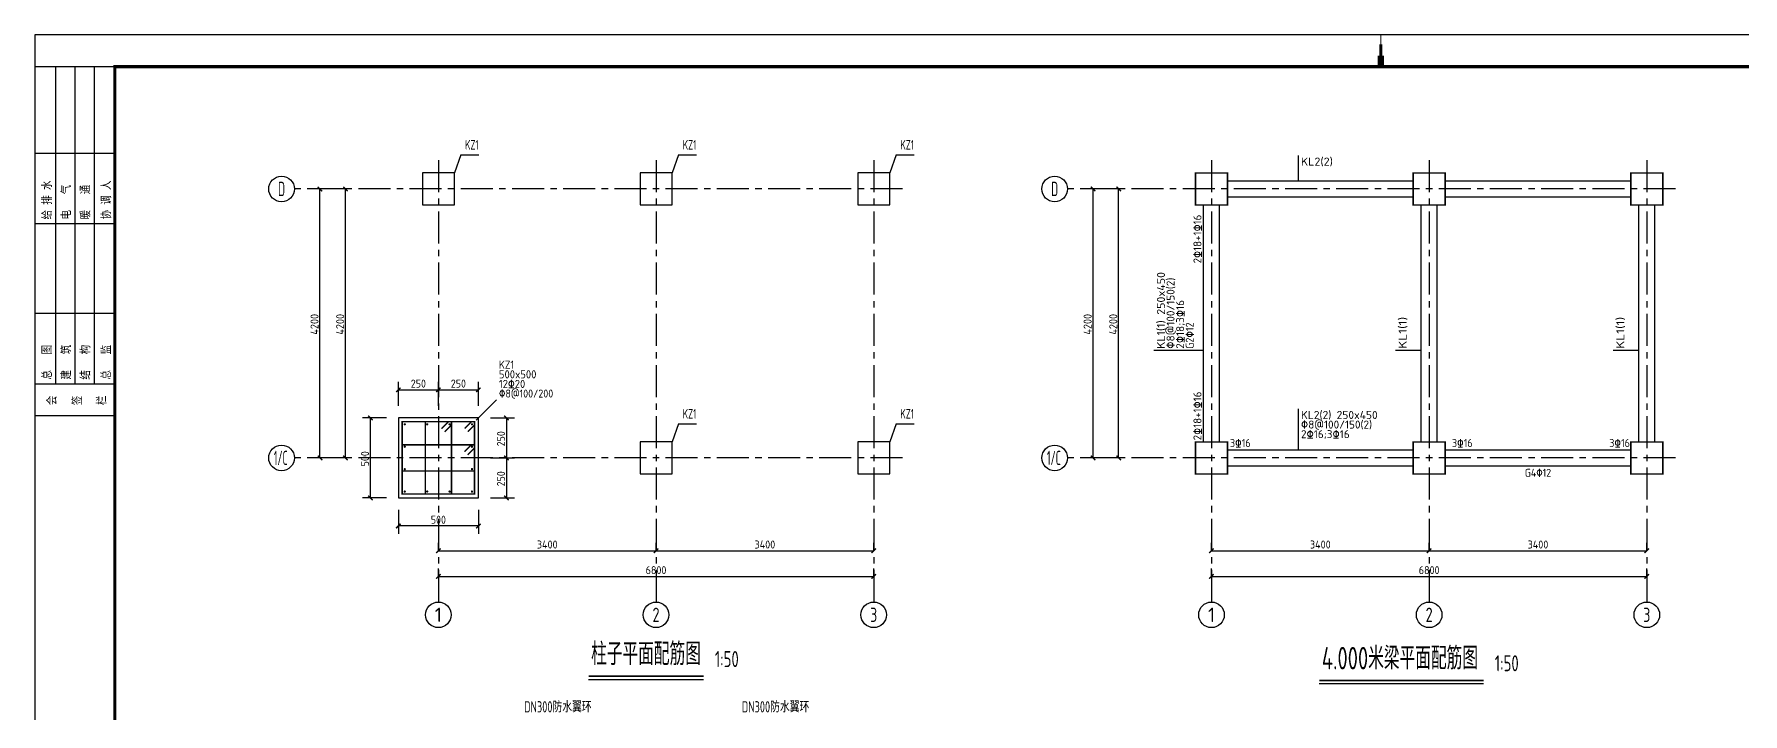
# Model space of a CAD drawing. Extents: x 665703 to 1047784, y -160603 to 92239.
# Drawn here: x 864332 to 917713, y -121183 to -99957 of the extents above; entities that cross this region are included whole.
import ezdxf
from ezdxf.enums import TextEntityAlignment as Align

# ---------------------------------------------------------------- set-up
doc = ezdxf.new("R2010")
doc.units = 0
doc.header["$LTSCALE"] = 800
doc.linetypes.add('CENTER', pattern=[2, 1.25, -0.25, 0.25, -0.25])
for name, color, linetype in [('AXIS', 4, 'CENTER'), ('DIM', 2, 'CONTINUOUS'), ('NUM', 7, 'CONTINUOUS'), ('TEXT', 7, 'CONTINUOUS'), ('TK', 7, 'CONTINUOUS'), ('中粗', 3, 'CONTINUOUS'), ('垂直标注', 2, 'CONTINUOUS'), ('垂直钢筋', 7, 'CONTINUOUS'), ('柱', 2, 'CONTINUOUS'), ('柱__尺寸线', 253, 'CONTINUOUS'), ('柱__箍筋', 1, 'CONTINUOUS'), ('柱__纵筋', 1, 'CONTINUOUS'), ('柱__钢筋标注', 7, 'CONTINUOUS'), ('水平标注', 2, 'CONTINUOUS'), ('水平钢筋', 7, 'CONTINUOUS'), ('细线', 7, 'CONTINUOUS'), ('轴线__轴线号和轴圈', 7, 'CONTINUOUS')]:
    doc.layers.add(name, color=color, linetype=linetype)
doc.styles.get("Standard").update_dxf_attribs({"font": 'tssdeng.shx', "width": 0.7, "bigfont": 'tssdchn.shx'})
doc.styles.add('TSSD_Dimension', font='Tssdeng.shx', dxfattribs={"width": 0.75, "bigfont": 'hztxt.shx'})
doc.styles.add('TSSD_Label', font='Tssdeng.shx', dxfattribs={"width": 0.7, "bigfont": 'hztxt.shx'})
doc.styles.add('TSSD_Norm', font='Tssdeng.shx', dxfattribs={"bigfont": 'hztxt.shx'})

# ---------------------------------------------------------------- blocks, each defined once
blk = doc.blocks.new('MI')
at = {"layer": 'TK'}
for points, const_width in [([(42050, 59400), (42050, 58400)], 35), ([(42050, 58400), (42050, 58750)], 200), ([(42050, 58400), (42050, 59100)], 100)]:
    blk.add_lwpolyline(points, dxfattribs=dict(at, const_width=const_width))

msp = doc.modelspace()

# ---------------------------------------------------------------- linework, layer by layer
at = {"layer": 'AXIS'}
for p, q in [((876960.1, -103891.2), (876960.1, -117691.2)), ((883760.1, -103891.2), (883760.1, -117691.2)), ((890560.1, -103891.2), (890560.1, -117691.2)), ((901113.1, -103891.2), (901113.1, -117691.2)), ((907913.1, -103891.2), (907913.1, -117691.2)), ((914713.1, -103891.2), (914713.1, -117691.2)), ((891460.1, -104791.2), (872460.1, -104791.2)), ((915613.1, -104791.2), (896613.1, -104791.2)), ((891460.1, -113191.2), (872460.1, -113191.2)), ((915613.1, -113191.2), (896613.1, -113191.2))]:
    msp.add_line(p, q, dxfattribs=at)
at = {"layer": 'DIM'}
for p, q in [((873259.9, -104791.2), (873009.9, -104791.2)), ((873259.9, -113191.2), (873259.9, -104791.2)), ((874059.9, -104791.2), (873809.9, -104791.2)), ((874059.9, -113191.2), (874059.9, -104791.2)), ((897412.9, -104791.2), (897162.9, -104791.2)), ((897412.9, -113191.2), (897412.9, -104791.2)), ((898212.9, -104791.2), (897962.9, -104791.2)), ((898212.9, -113191.2), (898212.9, -104791.2)), ((873259.9, -113191.2), (873009.9, -113191.2)), ((874059.9, -113191.2), (873809.9, -113191.2)), ((897412.9, -113191.2), (897162.9, -113191.2)), ((898212.9, -113191.2), (897962.9, -113191.2)), ((876960.1, -116091), (876960.1, -115841)), ((876960.1, -116091), (883760.1, -116091)), ((883760.1, -116091), (883760.1, -115841)), ((883760.1, -116091), (883760.1, -115841)), ((883760.1, -116091), (890560.1, -116091)), ((890560.1, -116091), (890560.1, -115841)), ((901113.1, -116091), (901113.1, -115841)), ((901113.1, -116091), (907913.1, -116091)), ((907913.1, -116091), (907913.1, -115841)), ((907913.1, -116091), (907913.1, -115841)), ((907913.1, -116091), (914713.1, -116091)), ((914713.1, -116091), (914713.1, -115841)), ((876960.1, -116891), (876960.1, -116641)), ((876960.1, -116891), (890560.1, -116891)), ((890560.1, -116891), (890560.1, -116641)), ((901113.1, -116891), (901113.1, -116641)), ((901113.1, -116891), (914713.1, -116891)), ((914713.1, -116891), (914713.1, -116641))]:
    msp.add_line(p, q, dxfattribs=at)
at = {"layer": 'DIM', "const_width": 45}
for points in [[(873329.9, -104861.2), (873189.9, -104721.2)], [(874129.9, -104861.2), (873989.9, -104721.2)], [(897483, -104861.2), (897342.9, -104721.2)], [(898283, -104861.2), (898142.9, -104721.2)], [(873329.9, -113261.2), (873189.9, -113121.2)], [(874129.9, -113261.2), (873989.9, -113121.2)], [(897483, -113261.2), (897342.9, -113121.2)], [(898283, -113261.2), (898142.9, -113121.2)], [(876890.1, -116161), (877030.1, -116021)], [(883690.1, -116161), (883830.1, -116021)], [(883690.1, -116161), (883830.1, -116021)], [(890490.1, -116161), (890630.1, -116021)], [(901043.1, -116161), (901183.2, -116021)], [(907843.1, -116161), (907983.2, -116021)], [(907843.1, -116161), (907983.2, -116021)], [(914643.1, -116161), (914783.2, -116021)], [(876890.1, -116961), (877030.1, -116821)], [(890490.1, -116961), (890630.1, -116821)], [(901043.1, -116961), (901183.2, -116821)], [(914643.1, -116961), (914783.2, -116821)]]:
    msp.add_lwpolyline(points, dxfattribs=at)
at = {"layer": 'NUM'}
for points in [[(881651.8, -120007.7, 50, 50, 0), (885247, -120007.7, 50, 50, 0)], [(904480.1, -120139.6, 50, 50, 0), (909613.6, -120139.6, 50, 50, 0)]]:
    msp.add_lwpolyline(points, format="xyseb", dxfattribs=at)
for points in [[(881651.8, -120107.7), (885247, -120107.7)], [(904480.1, -120239.6), (909613.6, -120239.6)]]:
    msp.add_lwpolyline(points, dxfattribs=at)
at = {"layer": 'TEXT'}
for p, q in [((877656.9, -103728.1), (877460.1, -104291.2)), ((877656.9, -103728.1), (878220.2, -103728.1)), ((884456.9, -103728.1), (884260.1, -104291.2)), ((884456.9, -103728.1), (885020.2, -103728.1)), ((891256.9, -103728.1), (891060.1, -104291.2)), ((891256.9, -103728.1), (891820.2, -103728.1)), ((884456.9, -112128.1), (884260.1, -112691.2)), ((884456.9, -112128.1), (885020.2, -112128.1)), ((891256.9, -112128.1), (891060.1, -112691.2)), ((891256.9, -112128.1), (891820.2, -112128.1))]:
    msp.add_line(p, q, dxfattribs=at)
at = {"layer": 'TK', "color": 2}
for p, q in [((865001.9, -100974.7), (865001.9, -110874.7)), ((865601.9, -100974.7), (865601.9, -110874.7)), ((866201.9, -100974.7), (866201.9, -110874.7)), ((864351.9, -103674.7), (866851.9, -103674.7)), ((864351.9, -105874.7), (866851.9, -105874.7)), ((864351.9, -108674.7), (866851.9, -108674.7)), ((864351.9, -110874.7), (866851.9, -110874.7))]:
    msp.add_line(p, q, dxfattribs=at)
msp.add_lwpolyline([(948451.9, -99974.7), (864351.9, -99974.7), (864351.9, -159374.7), (948451.9, -159374.7)], close=True, dxfattribs=at)
for points, const_width in [([(864351.9, -100974.7), (866851.9, -100974.7), (866851.9, -111874.7), (864351.9, -111874.7)], 40), ([(866851.9, -100974.7), (947451.9, -100974.7), (947451.9, -158374.7), (866851.9, -158374.7)], 100)]:
    msp.add_lwpolyline(points, close=True, dxfattribs=dict(at, const_width=const_width))
at = {"layer": '中粗'}
for p, q in [((901613.1, -104541.2), (907413.1, -104541.2)), ((908413.1, -104541.2), (914213.1, -104541.2)), ((901613.1, -105041.2), (907413.1, -105041.2)), ((908413.1, -105041.2), (914213.1, -105041.2)), ((900863.1, -112691.2), (900863.1, -105291.2)), ((901363.1, -112691.2), (901363.1, -105291.2)), ((907663.1, -112691.2), (907663.1, -105291.2)), ((908163.1, -112691.2), (908163.1, -105291.2)), ((914463.1, -112691.2), (914463.1, -105291.2)), ((914963.1, -112691.2), (914963.1, -105291.2)), ((901613.1, -112941.2), (907413.1, -112941.2)), ((908413.1, -112941.2), (914213.1, -112941.2)), ((901613.1, -113441.2), (907413.1, -113441.2)), ((908413.1, -113441.2), (914213.1, -113441.2))]:
    msp.add_line(p, q, dxfattribs=at)
at = {"layer": '垂直标注'}
for p, q in [((900863.1, -109831.2), (899313.1, -109831.2)), ((907663.1, -109831.2), (906863.1, -109831.2)), ((914463.1, -109831.2), (913663.1, -109831.2))]:
    msp.add_line(p, q, dxfattribs=at)
at = {"layer": '柱', "const_width": 45}
for points in [[(900613.1, -104291.2), (900613.1, -105291.2), (901613.1, -105291.2), (901613.1, -104291.2), (900613.1, -104291.2)], [(907413.1, -104291.2), (907413.1, -105291.2), (908413.1, -105291.2), (908413.1, -104291.2), (907413.1, -104291.2)], [(914213.1, -104291.2), (914213.1, -105291.2), (915213.1, -105291.2), (915213.1, -104291.2), (914213.1, -104291.2)], [(900613.1, -112691.2), (900613.1, -113691.2), (901613.1, -113691.2), (901613.1, -112691.2), (900613.1, -112691.2)], [(907413.1, -112691.2), (907413.1, -113691.2), (908413.1, -113691.2), (908413.1, -112691.2), (907413.1, -112691.2)], [(914213.1, -112691.2), (914213.1, -113691.2), (915213.1, -113691.2), (915213.1, -112691.2), (914213.1, -112691.2)]]:
    msp.add_lwpolyline(points, dxfattribs=at)
at = {"layer": '柱'}
msp.add_lwpolyline([(875710.1, -114441.2), (878210.1, -114441.2), (878210.1, -111941.2), (875710.1, -111941.2), (875710.1, -114441.2)], dxfattribs=at)
at = {"layer": '柱__尺寸线'}
for p, q in [((875710.1, -111566.2), (875710.1, -110816.2)), ((876960.1, -111566.2), (876960.1, -110816.2)), ((876960.1, -111566.2), (876960.1, -110816.2)), ((878210.1, -111566.2), (878210.1, -110816.2)), ((875710.1, -111066.2), (876960.1, -111066.2)), ((876960.1, -111066.2), (878210.1, -111066.2)), ((875335.1, -111941.2), (874585.1, -111941.2)), ((874835.1, -114441.2), (874835.1, -111941.2)), ((878585.1, -111941.2), (879335.1, -111941.2)), ((879085.1, -111941.2), (879085.1, -113191.2)), ((878585.1, -113191.2), (879335.1, -113191.2)), ((878585.1, -113191.2), (879335.1, -113191.2)), ((879085.1, -113191.2), (879085.1, -114441.2)), ((875335.1, -114441.2), (874585.1, -114441.2)), ((878585.1, -114441.2), (879335.1, -114441.2)), ((875710.1, -114816.2), (875710.1, -115566.2)), ((878210.1, -114816.2), (878210.1, -115566.2)), ((878210.1, -115316.2), (875710.1, -115316.2))]:
    msp.add_line(p, q, dxfattribs=at)
at = {"layer": '柱__尺寸线', "const_width": 45}
for points in [[(875640.1, -111136.2), (875780.1, -110996.2)], [(876890.1, -111136.2), (877030.1, -110996.2)], [(876890.1, -111136.2), (877030.1, -110996.2)], [(878140.1, -111136.2), (878280.1, -110996.2)], [(874905.1, -112011.2), (874765.1, -111871.2)], [(879015.1, -111871.2), (879155.1, -112011.2)], [(879015.1, -113121.2), (879155.1, -113261.2)], [(879015.1, -113121.2), (879155.1, -113261.2)], [(874905.1, -114511.2), (874765.1, -114371.2)], [(879015.1, -114371.2), (879155.1, -114511.2)], [(875780.1, -115246.2), (875640.1, -115386.2)], [(878280.1, -115246.2), (878140.1, -115386.2)]]:
    msp.add_lwpolyline(points, dxfattribs=at)
at = {"layer": '柱__箍筋', "const_width": 35}
for points in [[(875927.1, -112141.8, 1), (875892.1, -112141.8, 1), (875927.1, -112141.8, 1)], [(876627.1, -112141.8, 1), (876592.1, -112141.8, 1), (876627.1, -112141.8, 1)], [(877327.1, -112141.8, 1), (877292.1, -112141.8, 1), (877327.1, -112141.8, 1)], [(878027.1, -112141.8, 1), (877992.1, -112141.8, 1), (878027.1, -112141.8, 1)], [(875927.1, -112841.8, 1), (875892.1, -112841.8, 1), (875927.1, -112841.8, 1)], [(878027.1, -112841.8, 1), (877992.1, -112841.8, 1), (878027.1, -112841.8, 1)], [(875927.1, -113541.8, 1), (875892.1, -113541.8, 1), (875927.1, -113541.8, 1)], [(878027.1, -113541.8, 1), (877992.1, -113541.8, 1), (878027.1, -113541.8, 1)], [(875927.1, -114241.8, 1), (875892.1, -114241.8, 1), (875927.1, -114241.8, 1)], [(876627.1, -114241.8, 1), (876592.1, -114241.8, 1), (876627.1, -114241.8, 1)], [(877327.1, -114241.8, 1), (877292.1, -114241.8, 1), (877327.1, -114241.8, 1)], [(878027.1, -114241.8, 1), (877992.1, -114241.8, 1), (878027.1, -114241.8, 1)]]:
    msp.add_lwpolyline(points, format="xyb", dxfattribs=at)
at = {"layer": '柱__纵筋', "const_width": 45}
for points in [[(875830.1, -114321.2), (878090.1, -114321.2), (878090.1, -112061.2), (875830.1, -112061.2), (875830.1, -114321.2)], [(876550.1, -114321.2), (876550.1, -112061.2)], [(877057.9, -112273.2), (877270.1, -112061.2)], [(877370.1, -114321.2), (877370.1, -112061.2)], [(877777.9, -112273.2), (877990.1, -112061.2)], [(877157.8, -112373.2), (877370, -112161.2)], [(877877.8, -112373.2), (878090, -112161.2)], [(875830.1, -112781.2), (878090.1, -112781.2)], [(877777.9, -112993.2), (877990.1, -112781.2)], [(877877.8, -113093.2), (878090, -112881.2)], [(875830.1, -113601.2), (878090.1, -113601.2)]]:
    msp.add_lwpolyline(points, dxfattribs=at)
at = {"layer": '柱__钢筋标注'}
msp.add_line((878139.4, -112011.9), (878775.8, -111375.5), dxfattribs=at)
at = {"layer": '水平标注'}
for p, q in [((903833.1, -104541.2), (903833.1, -103741.2)), ((903833.1, -112941.2), (903833.1, -111654.7))]:
    msp.add_line(p, q, dxfattribs=at)
at = {"layer": '细线'}
for points in [[(876460.1, -104291.2), (876460.1, -105291.2), (877460.1, -105291.2), (877460.1, -104291.2), (876460.1, -104291.2)], [(883260.1, -104291.2), (883260.1, -105291.2), (884260.1, -105291.2), (884260.1, -104291.2), (883260.1, -104291.2)], [(890060.1, -104291.2), (890060.1, -105291.2), (891060.1, -105291.2), (891060.1, -104291.2), (890060.1, -104291.2)], [(883260.1, -112691.2), (883260.1, -113691.2), (884260.1, -113691.2), (884260.1, -112691.2), (883260.1, -112691.2)], [(890060.1, -112691.2), (890060.1, -113691.2), (891060.1, -113691.2), (891060.1, -112691.2), (890060.1, -112691.2)]]:
    msp.add_lwpolyline(points, dxfattribs=at)
at = {"layer": '轴线__轴线号和轴圈'}
for centre in [(872060.1, -104791.2), (896213.1, -104791.2), (872060.1, -113191.2), (896213.1, -113191.2), (876960.1, -118091.2), (883760.1, -118091.2), (890560.1, -118091.2), (901113.1, -118091.2), (907913.1, -118091.2), (914713.1, -118091.2)]:
    msp.add_circle(centre, 400, dxfattribs=at)

# ---------------------------------------------------------------- block references
at = {"layer": 'TK', "color": 2}
msp.add_blockref('MI', (864351.9, -159374.7), dxfattribs=at)

# ---------------------------------------------------------------- texts
at = {"layer": 'DIM', "width": 0.910001}
for p, p2 in [((873216.1, -109341.2), (873216.1, -108693.7)), ((874016.1, -109341.2), (874016.1, -108693.7)), ((897369.2, -109341.2), (897369.2, -108693.7)), ((898169.2, -109341.2), (898169.2, -108693.7))]:
    msp.add_text('4200', height=250, rotation=90, dxfattribs=at).set_placement(p, p2, align=Align.FIT)
for s, p, p2 in [('3400', (880036.3, -116021), (880683.8, -116021)), ('3400', (886836.3, -116021), (887483.8, -116021)), ('3400', (904189.4, -116021), (904836.9, -116021)), ('3400', (910989.4, -116021), (911636.9, -116021)), ('6800', (883436.3, -116821), (884083.8, -116821)), ('6800', (907589.4, -116821), (908236.9, -116821))]:
    msp.add_text(s, height=250, dxfattribs=at).set_placement(p, p2, align=Align.FIT)
at = {"layer": 'NUM', "style": 'TSSD_Norm', "width": 0.7}
for s, height, p in [('柱子平面配筋图', 700, (881731.2, -119873.2)), ('4.000米梁平面配筋图', 700, (904559.5, -120005.1)), ('1:50', 500, (885597, -119873.2)), ('1:50', 500, (909963.6, -120005.1))]:
    msp.add_text(s, height=height, dxfattribs=at).set_placement(p, align=Align.BOTTOM_LEFT)
at = {"layer": 'TEXT', "style": 'TSSD_Label', "width": 0.7}
for p in [(878220.2, -103653.1), (885020.2, -103653.1), (891820.2, -103653.1), (885020.2, -112053.1), (891820.2, -112053.1)]:
    msp.add_text('KZ1', height=300, dxfattribs=at).set_placement(p, align=Align.BOTTOM_RIGHT)
at = {"layer": 'TEXT', "style": 'TSSD_Norm', "width": 0.7}
for p in [(879637.7, -121138.8), (886437.7, -121138.8)]:
    msp.add_text('DN300防水翼环', height=350, dxfattribs=at).set_placement(p)
at = {"layer": 'TK', "color": 2, "style": 'TSSD_Dimension', "width": 0.9}
for s, p in [('给 排 水', (864887.8, -105744.8)), ('协 调 人', (866737.8, -105744.8)), ('电   气', (865487.8, -105744.8)), ('暖   通', (866087.8, -105744.8)), ('总   图', (864887.8, -110744.8)), ('建   筑', (865487.8, -110744.8)), ('结   构', (866087.8, -110744.8)), ('总   监', (866737.8, -110744.8)), ('会', (865039.7, -111542.3)), ('签', (865836.7, -111542.3)), ('栏', (866595.7, -111542.3))]:
    msp.add_text(s, height=300, rotation=90, dxfattribs=at).set_placement(p)
at = {"layer": '垂直标注'}
for s, width, p, p2 in [('KL1(1) 250x450', 1.029895, (899659.4, -109782.2), (899659.4, -107384.7)), ('%%1308@100/150(2)', 0.967113, (899959.4, -109782.2), (899959.4, -107559.7)), ('2%%13118;3%%13116', 0.995849, (900259.4, -109782.2), (900259.4, -108259.7)), ('KL1(1)', 1.140001, (907209.4, -109782.2), (907209.4, -108784.7)), ('KL1(1)', 1.140001, (914009.4, -109782.2), (914009.4, -108784.7)), ('G2%%13012', 0.940001, (900559.4, -109782.2), (900559.4, -108959.7))]:
    msp.add_text(s, height=250, rotation=90, dxfattribs=dict(at, width=width)).set_placement(p, p2, align=Align.FIT)
at = {"layer": '垂直钢筋'}
for width, p, p2 in [(0.948144, (900799.4, -107116.2), (900799.4, -105593.7)), (0.948142, (900799.4, -112642.2), (900799.4, -111119.7))]:
    msp.add_text('2%%13118+1%%13116', height=250, rotation=90, dxfattribs=dict(at, width=width)).set_placement(p, p2, align=Align.FIT)
at = {"layer": '柱__尺寸线', "width": 0.909995}
for s, p, p2 in [('250', (876098.8, -110996.2), (876571.3, -110996.2)), ('250', (877348.8, -110996.2), (877821.3, -110996.2)), ('500', (876723.8, -115246.2), (877196.3, -115246.2))]:
    msp.add_text(s, height=250, dxfattribs=at).set_placement(p, p2, align=Align.FIT)
at = {"layer": '柱__尺寸线', "width": 0.910001}
for s, p, p2 in [('250', (879041.3, -112828.7), (879041.3, -112356.2)), ('500', (874791.3, -113453.7), (874791.3, -112981.2)), ('250', (879041.3, -114078.7), (879041.3, -113606.2))]:
    msp.add_text(s, height=250, rotation=90, dxfattribs=at).set_placement(p, p2, align=Align.FIT)
at = {"layer": '柱__钢筋标注'}
for s, width, p, p2 in [('500x500', 0.93084, (878851, -110705.5), (880023.5, -110705.5)), ('KZ1', 1.068262, (878851, -110405.5), (879323.5, -110405.5)), ('12%%13120', 0.950445, (878851, -111005.5), (879673.5, -111005.5)), ('%%1308@100/200', 0.900715, (878851, -111305.5), (880548.5, -111305.5))]:
    msp.add_text(s, height=250, dxfattribs=dict(at, width=width)).set_placement(p, p2, align=Align.FIT)
at = {"layer": '水平标注'}
for s, width, p, p2 in [('KL2(2)', 1.047879, (903908.4, -104061.2), (904905.9, -104061.2)), ('KL2(2) 250x450', 0.996952, (903908.4, -111974.7), (906305.9, -111974.7)), ('%%1308@100/150(2)', 0.967113, (903908.4, -112274.7), (906130.9, -112274.7)), ('2%%13116;3%%13116', 0.995849, (903908.4, -112574.7), (905430.9, -112574.7))]:
    msp.add_text(s, height=250, dxfattribs=dict(at, width=width)).set_placement(p, p2, align=Align.FIT)
at = {"layer": '水平钢筋'}
for s, width, p, p2 in [('3%%13116', 0.975943, (901688.4, -112851.2), (902335.9, -112851.2)), ('3%%13116', 0.975943, (908624.1, -112851.2), (909271.6, -112851.2)), ('3%%13116', 0.975943, (913539.4, -112851.2), (914186.9, -112851.2)), ('G4%%13012', 0.940001, (910901.9, -113781.2), (911724.4, -113781.2))]:
    msp.add_text(s, height=250, dxfattribs=dict(at, width=width)).set_placement(p, p2, align=Align.FIT)
at = {"layer": '轴线__轴线号和轴圈'}
for s, width, p, p2 in [('D', 0.911166, (871950.2, -105015.2), (872170, -105015.2)), ('D', 0.911166, (896103.2, -105015.2), (896323, -105015.2)), ('1/C', 0.473164, (871819.8, -113415.2), (872251.9, -113415.2)), ('1/C', 0.473164, (895972.9, -113415.2), (896405, -113415.2)), ('1', 2.551248, (876850.2, -118315.2), (877070, -118315.2)), ('2', 0.91116, (883650.2, -118315.2), (883870, -118315.2)), ('3', 0.91116, (890450.2, -118315.2), (890670, -118315.2)), ('1', 2.551248, (901003.2, -118315.2), (901223, -118315.2)), ('2', 0.91116, (907803.2, -118315.2), (908023, -118315.2)), ('3', 0.91116, (914603.2, -118315.2), (914823, -118315.2))]:
    msp.add_text(s, height=448, dxfattribs=dict(at, width=width)).set_placement(p, p2, align=Align.FIT)

doc.saveas('drawing.dxf')
